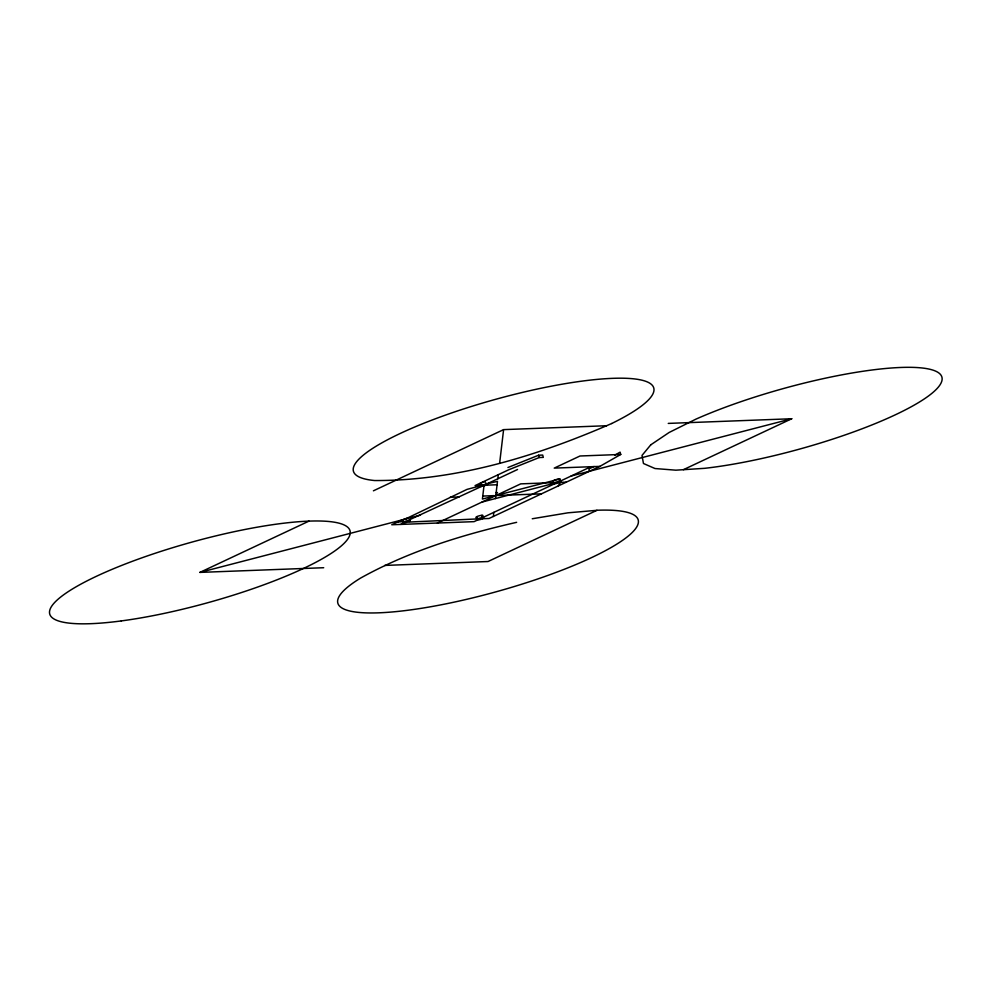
<?xml version="1.0" encoding="UTF-8"?>
<svg xmlns="http://www.w3.org/2000/svg" width="991" height="991" viewBox="0 0 991 991"><rect width="100%" height="100%" fill="white"/><g stroke="black" fill="none" stroke-linecap="round" stroke-linejoin="round"><path stroke-width="1.49" d="M483.955 486.036L482.419 499.055L498.176 494.955L493.444 496.194M493.345 516.46L493.828 512.359M495.45 498.56L495.748 496.107M495.872 495.042L497.482 481.366L484.933 484.277M497.792 478.789L498.275 474.677M499.662 462.97L503.601 429.623L606.616 425.734M405.294 519.073L466.959 489.405L487.052 484.042A3.679 0.743 -15.5 0 1 486.668 485.07L481.044 486.457A3.679 0.743 -15.5 0 1 481.428 485.417L482.989 484.797M558.243 485.962L560.943 481.552L559.531 479.025L498.176 494.955M560.795 481.787L559.841 482.382A3.679 0.743 -15.5 0 1 554.811 483.695L482.654 517.612A3.679 0.743 -15.5 0 0 477.637 518.912L407.561 522.121A3.679 0.743 -15.5 0 1 403.176 522.517A3.679 0.743 -15.5 0 1 407.747 520.585L481.49 486.445M614.878 455.129L620.106 452.144L620.738 454.46L599.865 466.389L489.046 518.479L482.53 518.727L481.886 516.41A3.679 0.743 -15.5 0 0 482.01 515.295A3.679 0.743 -15.5 0 0 476.993 516.596A3.679 0.743 -15.5 0 0 476.857 517.723L477.501 520.04L474.07 521.65L391.755 524.759L402.061 519.916M496.801 493.196L497.47 492.527L495.834 492.589M323.698 567.719L199.885 572.402L308.981 521.117M373.409 490.818L503.601 429.623M400.723 524.412L404.155 522.802M486.606 484.042L517.55 469.499M437.39 523.037L494.088 496.38M497.532 494.769L520.721 483.868L554.948 482.567A3.679 0.743 -15.5 0 1 559.977 481.267L590.896 466.724M594.067 466.501L588.914 468.916L589.558 471.233M596.966 510.303L488.018 561.525L384.657 565.427M683.356 469.697L791.735 418.747L668.256 423.405M507.937 467.517L538.609 455.216L542.684 455.067L543.316 457.384L539.24 457.532L508.581 469.833L475.085 485.59L481.614 485.342M483.261 482.208L480.784 483.1A3.679 0.743 -15.5 0 0 480.4 484.141M199.885 572.402L420.481 515.134M571.138 476.014L791.735 418.747M482.06 502.041L553.845 483.397M483.497 482.134L485.045 481.812M516.645 522.331C462.76 534.607 409.122 551.083 360.625 578.063A155.822 31.328 -15.5 0 0 397.292 611.484A155.822 31.328 -15.5 0 0 599.592 553.696A155.822 31.328 -15.5 0 0 598.192 510.204L567.942 512.818L532.254 518.764M620.738 454.46L579.995 455.996L554.229 468.111L599.865 466.389M497.086 484.76L486.482 485.156L485.838 482.84M559.841 482.382L566.356 482.146M450.174 497.296L459.13 496.962M482.766 496.07L494.175 495.636M497.432 495.512L541.445 493.852M397.763 521.935L404.291 521.687M560.844 481.378L559.977 481.267L559.333 478.95M538.609 455.216L539.24 457.532M482.01 515.295L482.654 517.612L483.534 517.723A3.679 0.743 -15.5 0 1 480.449 519.482A3.679 0.743 -15.5 0 1 476.535 519.742L477.637 518.912L476.993 516.596M409.308 520.374A3.679 0.743 -15.5 0 1 409.172 521.501M554.811 483.695A3.679 0.743 -15.5 0 1 554.948 482.567M402.965 520.473A3.679 0.743 -15.5 0 1 402.68 519.965M403.064 519.68A3.679 0.743 -15.5 0 1 407.103 518.268M553.201 481.081A3.679 0.743 -15.5 0 1 558.193 479.074A3.679 0.743 -15.5 0 1 559.197 480.065M650.79 444.823L642.019 455.414L643.456 463.503L655.001 468.532L675.85 470.18L704.613 468.322A155.822 31.328 -15.5 0 0 906.245 409.419A155.822 31.328 -15.5 0 0 898.825 367.55A155.822 31.328 -15.5 0 0 695.893 419.156L669.16 432.46L650.79 444.823M611.695 423.516C537.159 456.009 456.591 480.87 374.635 480.536A155.822 31.328 -15.5 0 1 415.291 426.774A155.822 31.328 -15.5 0 1 617.17 378.215A155.822 31.328 -15.5 0 1 611.695 423.516M121.286 620.923A155.822 31.328 -15.5 0 0 350.207 533.369A155.822 31.328 -15.5 0 0 128.149 562.9A155.822 31.328 -15.5 0 0 121.286 620.923"/></g></svg>
